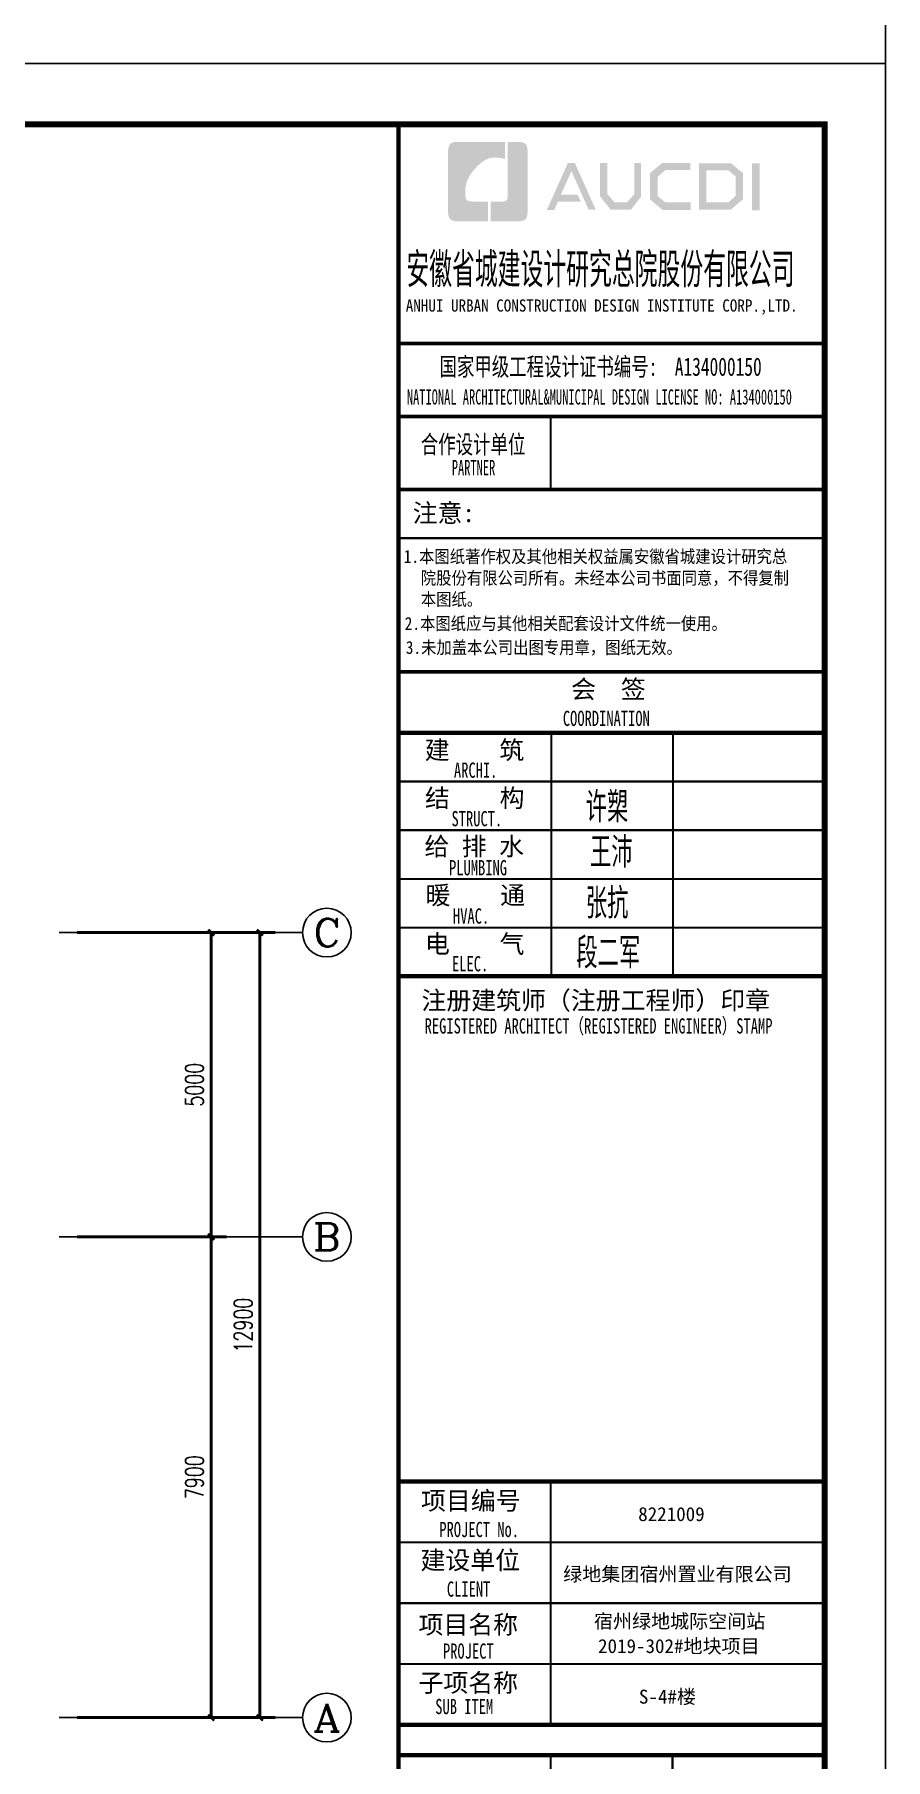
# Model space of a CAD drawing. Extents: x 679383 to 1725648, y -4158549 to 860327.
# Drawn here: x 799213 to 813195, y -2229603 to -2201258 of the extents above; entities that cross this region are included whole.
import ezdxf
from ezdxf.enums import TextEntityAlignment as Align

# ---------------------------------------------------------------- set-up
doc = ezdxf.new("R2010")
doc.units = 0
doc.header["$LTSCALE"] = 1000
doc.header["$MEASUREMENT"] = 0
doc.layers.get('Defpoints').update_dxf_attribs({"color": 8})
for name, color, linetype in [('AXIS', 8, 'Continuous'), ('AXIS_TEXT', 8, 'Continuous'), ('C-AXIS(轴号)', 8, 'Continuous'), ('C-AXIS-T(字)', 8, 'Continuous'), ('PUB_TITLE', 7, 'Continuous'), ('图框', 140, 'Continuous'), ('图签文字', 147, 'Continuous')]:
    doc.layers.add(name, color=color, linetype=linetype)
doc.layers.add('WALL', color=8, linetype='Continuous', lineweight=40)
doc.layers.add('图签', color=147, linetype='Continuous', lineweight=18)
doc.styles.add('_TCH_AXIS', font='COMPLEX', dxfattribs={"bigfont": 'GBCBIG'})
doc.styles.add('_TCH_DIM_T3', font='SIMPLEX', dxfattribs={"width": 0.705882, "bigfont": 'GBCBIG'})
doc.styles.add('COMPLEX', font='COMPLEX')
doc.styles.add('HT', font='simhei.ttf')
doc.styles.add('宋体', font='', dxfattribs={"height": 50})
doc.styles.add('建筑图签-1', font='simhei.ttf', dxfattribs={"width": 0.7})
doc.styles.add('建筑图签-2', font='TXT.shx', dxfattribs={"width": 0.5, "bigfont": 'HZTXT.shx'})
doc.styles.get('宋体').set_extended_font_data('SimSun')
doc.dimstyles.new('_TCH_ARCH&&100', dxfattribs={"dimtxt": 297.5, "dimasz": 100, "dimexe": 250, "dimexo": 300, "dimgap": 126.25, "dimtad": 1, "dimdec": 0, "dimzin": 0, "dimdsep": 46, "dimtxsty": '_TCH_DIM_T3', "dimblk": 'ARCHTICK', "dimcen": 0.09, "dimclrt": 7, "dimazin": 2, "dimtfac": 1, "dimtdec": 0, "dimtix": 1, "dimtmove": 2, "dimatfit": 3, "dimfxl": 1, "dimtolj": 1, "dimtzin": 0, "dimarcsym": 0})

# ---------------------------------------------------------------- blocks, each defined once
blk = doc.blocks.new('院标1')
h = blk.add_hatch(color=150)
h.dxf.hatch_style = 1
h.set_gradient(color1=(33, 113, 253), color2=(33, 113, 253), tint=1, name='INVCURVED')
edge = h.paths.add_edge_path()
edge.add_spline(control_points=[(116373, 648379), (116379, 648379), (116382, 648379), (116391, 648379), (116391, 648379), (116391, 648379), (116616, 648379), (116616, 648379), (116616, 648379), (116616, 648379), (116616, 648054), (116616, 648054), (116616, 648054), (116616, 648054), (116108, 648054), (116108, 648054), (116108, 648054), (116028, 648054), (115963, 648111), (115963, 648199), (115963, 648199), (115963, 648199), (115963, 649215), (115963, 649215), (115963, 649215), (115963, 649295), (116018, 649360), (116108, 649360), (116108, 649360), (116108, 649360), (116897, 649360), (116897, 649360), (116897, 649360), (116897, 649360), (116897, 649080), (116897, 649080), (116897, 649080), (116897, 649080), (116566, 649140), (116356, 648859), (116356, 648859), (116245, 648719), (116240, 648545), (116247, 648466), (116247, 648466), (116254, 648386), (116247, 648466), (116247, 648466), (116247, 648466), (116247, 648466), (116258, 648374), (116373, 648379)], knot_values=[0, 0, 0, 0, 0.071429, 0.071429, 0.071429, 0.107143, 0.142857, 0.142857, 0.142857, 0.178571, 0.214286, 0.214286, 0.214286, 0.25, 0.285714, 0.285714, 0.285714, 0.321429, 0.357143, 0.357143, 0.357143, 0.392857, 0.428571, 0.428571, 0.428571, 0.464286, 0.5, 0.5, 0.5, 0.535714, 0.571429, 0.571429, 0.571429, 0.607143, 0.642857, 0.642857, 0.642857, 0.678571, 0.714286, 0.714286, 0.714286, 0.75, 0.785714, 0.785714, 0.785714, 0.821429, 0.857143, 0.857143, 0.857143, 0.928571, 1, 1, 1, 1], degree=3, periodic=0)
h = blk.add_hatch(color=150)
h.dxf.hatch_style = 1
h.set_gradient(color1=(33, 113, 253), color2=(33, 113, 253), tint=1, name='INVCURVED')
edge = h.paths.add_edge_path()
edge.add_spline(control_points=[(117268, 649215), (117268, 649215), (117268, 648199), (117268, 648199), (117268, 648199), (117268, 648114), (117212, 648054), (117123, 648054), (117123, 648054), (117123, 648054), (116663, 648054), (116663, 648054), (116663, 648054), (116663, 648054), (116663, 648379), (116663, 648379), (116663, 648379), (116663, 648379), (116865, 648379), (116865, 648379), (116865, 648379), (116907, 648379), (116941, 648413), (116941, 648455), (116941, 648455), (116941, 648455), (116941, 649360), (116941, 649360), (116941, 649360), (116941, 649360), (117123, 649360), (117123, 649360), (117123, 649360), (117204, 649360), (117268, 649306), (117268, 649215)], knot_values=[0, 0, 0, 0, 0.1, 0.1, 0.1, 0.15, 0.2, 0.2, 0.2, 0.25, 0.3, 0.3, 0.3, 0.35, 0.4, 0.4, 0.4, 0.45, 0.5, 0.5, 0.5, 0.55, 0.6, 0.6, 0.6, 0.65, 0.7, 0.7, 0.7, 0.75, 0.8, 0.8, 0.8, 0.9, 1, 1, 1, 1], degree=3, periodic=0)
blk = doc.blocks.new('2q3q2342q35q2343r5q23rwetr')
at = {"layer": 'PUB_TITLE'}
h = blk.add_hatch(color=147, dxfattribs=at)
h.paths.add_polyline_path([(3533426, 3160669), (3533552, 3160669), (3533552, 3159898), (3533426, 3159898)])
h.paths.add_polyline_path([(3532673, 3160552), (3532673, 3160026), (3533034, 3160026), (3533158, 3160133), (3533158, 3160451), (3533038, 3160552)], flags=16)
h.paths.add_polyline_path([(3532555, 3160670), (3532555, 3159908), (3533078, 3159908), (3533276, 3160078), (3533276, 3160506), (3533081, 3160670)])
h.paths.add_polyline_path([(3532412, 3160674), (3532412, 3160558), (3532005, 3160558), (3531873, 3160447), (3531873, 3160128), (3532005, 3160025), (3532415, 3160025), (3532415, 3159904), (3531951, 3159904), (3531748, 3160078), (3531748, 3160506), (3531947, 3160674)])
h.paths.add_polyline_path([(3530929, 3160672), (3531050, 3160672), (3531050, 3160161), (3531164, 3160030), (3531375, 3160030), (3531489, 3160161), (3531489, 3160672), (3531603, 3160672), (3531603, 3160124), (3531438, 3159907), (3531101, 3159907), (3530929, 3160126)])
h.paths.add_polyline_path([(3530398, 3160671), (3530515, 3160671), (3530857, 3159906), (3530741, 3159906), (3530459, 3160540), (3530284, 3160152), (3530556, 3160152), (3530616, 3160037), (3530236, 3160037), (3530177, 3159904), (3530054, 3159904)])
at = {"layer": '图框'}
for p, q in [((3527618, 3157710), (3534618, 3157710)), ((3527618, 3157710), (3534618, 3157710)), ((3527618, 3156510), (3534618, 3156510))]:
    blk.add_line(p, q, dxfattribs=at)
for points, const_width in [([(3527618, 3121310), (3527618, 3161310)], 70), ([(3527618, 3157710), (3534618, 3157710)], 60), ([(3527618, 3156510), (3534618, 3156510)], 60), ([(3527618, 3156510), (3534618, 3156510)], 60), ([(3530118, 3156510), (3530118, 3155310)], 35), ([(3527618, 3155310), (3534618, 3155310)], 60), ([(3527618, 3155310), (3534618, 3155310)], 60), ([(3527618, 3154510), (3534618, 3154510)], 35), ([(3527626, 3152310), (3534626, 3152310)], 60), ([(3527626, 3151310), (3534626, 3151310)], 70), ([(3527626, 3151310), (3534626, 3151310)], 70), ([(3530126, 3151310), (3530126, 3147310)], 35), ([(3532126, 3151310), (3532126, 3147310)], 35), ([(3527626, 3150510), (3534626, 3150510)], 35), ([(3527626, 3149710), (3534626, 3149710)], 35), ([(3527626, 3148910), (3534626, 3148910)], 35), ([(3527626, 3148110), (3534626, 3148110)], 35), ([(3527626, 3147310), (3534626, 3147310)], 70), ([(3527618, 3139010), (3534618, 3139010)], 70), ([(3527618, 3139010), (3534618, 3139010)], 70), ([(3530118, 3135010), (3530118, 3139010)], 35), ([(3527618, 3138010), (3534618, 3138010)], 35), ([(3527618, 3137010), (3534618, 3137010)], 35), ([(3527618, 3136010), (3534618, 3136010)], 35), ([(3534618, 3135010), (3527618, 3135010)], 70), ([(3534618, 3134510), (3527618, 3134510)], 70), ([(3527618, 3134510), (3534618, 3134510)], 70), ([(3530117, 3128110), (3530118, 3134510)], 35), ([(3532118, 3128110), (3532118, 3134510)], 35)]:
    blk.add_lwpolyline(points, dxfattribs=dict(at, const_width=const_width))
blk.add_blockref('院标1', (3412469, 2511661))
at = {"layer": 'PUB_TITLE', "style": 'HT', "width": 0.88}
for s, p in [('1.本图纸著作权及其他相关权益属安徽省城建设计研究总', (3527703, 3154103)), ('院股份有限公司所有。未经本公司书面同意，不得复制', (3527983, 3153749)), ('本图纸。', (3527983, 3153399)), (' 2.本图纸应与其他相关配套设计文件统一使用。 ', (3527593, 3153002)), ('3.未加盖本公司出图专用章，图纸无效。', (3527736, 3152608))]:
    blk.add_text(s, height=210, dxfattribs=at).set_placement(p)
at = {"layer": '图签', "color": 2, "style": '宋体'}
for s, height, p in [('8221009', 229.3, (3531555, 3138358)), ('绿地集团宿州置业有限公司', 229.34, (3530323, 3137372)), ('宿州绿地城际空间站', 229.3, (3530828, 3136598)), ('2019-302#地块项目', 229.34, (3530895, 3136189)), ('S-4#楼', 229.3, (3531567, 3135358))]:
    blk.add_text(s, height=height, dxfattribs=at).set_placement(p)
at = {"layer": '图签文字', "color": 7, "style": '建筑图签-1'}
for s, height, width, p in [('安徽省城建设计研究总院股份有限公司', 500, 0.55, (3527746, 3158687)), ('国家甲级工程设计证书编号:  A134000150', 300, 0.7, (3528290, 3157177)), ('合作设计单位', 300, 0.7, (3527983, 3155900))]:
    blk.add_text(s, height=height, dxfattribs=dict(at, width=width)).set_placement(p)
at = {"layer": '图签文字', "linetype": 'Continuous', "style": '建筑图签-1', "width": 0.91}
blk.add_text('ANHUI URBAN CONSTRUCTION DESIGN INSTITUTE CORP.,LTD.', height=200, dxfattribs=at).set_placement((3527736, 3158232))
at = {"layer": '图签文字', "style": '建筑图签-1'}
for s, width, p in [('NATIONAL ARCHITECTURAL&MUNICIPAL DESIGN LICENSE NO: A134000150', 0.6, (3527754, 3156705)), ('PARTNER', 0.6, (3528492, 3155544)), ('COORDINATION', 0.7, (3530317, 3151423)), ('ARCHI.', 0.7, (3528527, 3150572)), ('STRUCT.', 0.7, (3528487, 3149775)), ('PLUMBING', 0.7, (3528447, 3148969)), ('HVAC.', 0.7, (3528511, 3148175)), ('ELEC.', 0.7, (3528496, 3147391)), ('REGISTERED ARCHITECT（REGISTERED ENGINEER）STAMP', 0.7, (3528046, 3146369)), ('PROJECT No.', 0.7, (3528287, 3138095, -1799)), ('CLIENT', 0.7, (3528411, 3137116)), ('PROJECT', 0.7, (3528347, 3136097)), ('SUB ITEM', 0.7, (3528220, 3135186))]:
    blk.add_text(s, height=250, dxfattribs=dict(at, width=width)).set_placement(p)
at = {"layer": '图签文字', "color": 7, "style": '建筑图签-1'}
for s, p in [('注意:', (3527849, 3154773)), ('会  签', (3530452, 3151878)), ('建    筑', (3528047, 3150877)), ('结    构', (3528052, 3150089)), ('给 排 水', (3528043, 3149295)), ('暖    通', (3528061, 3148492)), ('电    气', (3528051, 3147692)), ('注册建筑师（注册工程师）印章', (3527993, 3146764)), ('项目编号', (3527986, 3138543)), ('建设单位', (3527978, 3137565)), ('项目名称', (3527944, 3136507)), ('子项名称', (3527944, 3135551))]:
    blk.add_text(s, height=300, dxfattribs=at).set_placement(p)
at = {"layer": '图签文字', "color": 1, "style": '建筑图签-2', "width": 0.7}
for s, p in [('许槊', (3530692, 3149838)), ('王沛', (3530763, 3149097)), ('张抗', (3530694, 3148258)), ('段二军', (3530538, 3147442))]:
    blk.add_text(s, height=500, dxfattribs=at).set_placement(p)
blk = doc.blocks.new('_ArchTick')
at = {"color": 0, "linetype": 'ByBlock', "const_width": 0.4}
blk.add_lwpolyline([(-0.5, -0.5), (0.5, 0.5)], dxfattribs=at)
blk = doc.blocks.new('*D20')
at = {"layer": 'AXIS', "color": 0, "lineweight": -2, "transparency": 16777216}
for p, q in [((1852272, 1157437), (1855522, 1157437)), ((1855272, 1144537), (1855272, 1157437)), ((1852272, 1144537), (1855522, 1144537))]:
    blk.add_line(p, q, dxfattribs=at)
at = {"layer": 'Defpoints', "color": 0, "transparency": 16777216}
for p in [(1851972, 1157437), (1855272, 1157437), (1851972, 1144537)]:
    blk.add_point(p, dxfattribs=at)
at = {"layer": 'AXIS', "color": 0, "lineweight": -2, "transparency": 16777216, "xscale": 100, "yscale": 100, "zscale": 100}
for p, rotation in [((1855272, 1157437), 90), ((1855272, 1144537), 270)]:
    blk.add_blockref('_ArchTick', p, dxfattribs=dict(at, rotation=rotation))
at = {"layer": 'AXIS', "color": 7, "transparency": 16777216, "insert": (1854997, 1150987), "char_height": 297.5, "attachment_point": 5, "rotation": 90, "style": '_TCH_DIM_T3'}
blk.add_mtext('\\A1;12900', dxfattribs=at)
blk = doc.blocks.new('*D19')
at = {"layer": 'AXIS', "color": 0, "lineweight": -2, "transparency": 16777216}
for p, q in [((1852272, 1157437), (1854722, 1157437)), ((1854472, 1152437), (1854472, 1157437)), ((1852272, 1152437), (1854722, 1152437))]:
    blk.add_line(p, q, dxfattribs=at)
at = {"layer": 'Defpoints', "color": 0, "transparency": 16777216}
for p in [(1851972, 1157437), (1854472, 1157437), (1851972, 1152437)]:
    blk.add_point(p, dxfattribs=at)
at = {"layer": 'AXIS', "color": 0, "lineweight": -2, "transparency": 16777216, "xscale": 100, "yscale": 100, "zscale": 100}
for p, rotation in [((1854472, 1157437), 90), ((1854472, 1152437), 270)]:
    blk.add_blockref('_ArchTick', p, dxfattribs=dict(at, rotation=rotation))
at = {"layer": 'AXIS', "color": 7, "transparency": 16777216, "insert": (1854197, 1154937), "char_height": 297.5, "attachment_point": 5, "rotation": 90, "style": '_TCH_DIM_T3'}
blk.add_mtext('\\A1;5000', dxfattribs=at)
blk = doc.blocks.new('*D18')
at = {"layer": 'AXIS', "color": 0, "lineweight": -2, "transparency": 16777216}
for p, q in [((1852272, 1152437), (1854722, 1152437)), ((1854472, 1144537), (1854472, 1152437)), ((1852272, 1144537), (1854722, 1144537))]:
    blk.add_line(p, q, dxfattribs=at)
at = {"layer": 'Defpoints', "color": 0, "transparency": 16777216}
for p in [(1851972, 1152437), (1854472, 1152437), (1851972, 1144537)]:
    blk.add_point(p, dxfattribs=at)
at = {"layer": 'AXIS', "color": 0, "lineweight": -2, "transparency": 16777216, "xscale": 100, "yscale": 100, "zscale": 100}
for p, rotation in [((1854472, 1152437), 90), ((1854472, 1144537), 270)]:
    blk.add_blockref('_ArchTick', p, dxfattribs=dict(at, rotation=rotation))
at = {"layer": 'AXIS', "color": 7, "transparency": 16777216, "insert": (1854197, 1148487), "char_height": 297.5, "attachment_point": 5, "rotation": 90, "style": '_TCH_DIM_T3'}
blk.add_mtext('\\A1;7900', dxfattribs=at)
blk = doc.blocks.new('_AXISO')
blk.add_circle((0, 0), 0.5)
at = {"layer": 'AXIS_TEXT', "style": 'COMPLEX', "width": 1.041667}
blk.add_attdef('A', text='', height=0.56, dxfattribs=at).set_placement((-0.25, -0.28), (0.25, -0.28), align=Align.FIT)
blk = doc.blocks.new('SADFASDGHH')
at = {"layer": 'C-AXIS(轴号)', "color": 8}
for p, q in [((1851972.2, 1157436.9), (1855972.2, 1157436.9)), ((1851972.2, 1152436.9), (1855972.2, 1152436.9)), ((1851972.2, 1144536.9), (1855972.2, 1144536.9))]:
    blk.add_line(p, q, dxfattribs=at)
at = {"layer": 'C-AXIS(轴号)'}
ref = blk.add_blockref('_AXISO', (1856372.2, 1157436.9), dxfattribs=dict(at, xscale=800, yscale=800, zscale=800))
ref.add_attrib('A', 'C', dxfattribs={"layer": 'C-AXIS-T(字)', "height": 452.5, "style": '_TCH_AXIS', "width": 1.4}).set_placement((1856146, 1157210.6), (1856598.5, 1157210.6), align=Align.FIT)
ref = blk.add_blockref('_AXISO', (1856372.2, 1152436.9), dxfattribs=dict(at, xscale=800, yscale=800, zscale=800))
ref.add_attrib('A', 'B', dxfattribs={"layer": 'C-AXIS-T(字)', "height": 452.5, "style": '_TCH_AXIS', "width": 1.235294}).set_placement((1856146, 1152210.6), (1856598.5, 1152210.6), align=Align.FIT)
ref = blk.add_blockref('_AXISO', (1856372.2, 1144536.9), dxfattribs=dict(at, xscale=800, yscale=800, zscale=800))
ref.add_attrib('A', 'A', dxfattribs={"layer": 'C-AXIS-T(字)', "height": 452.5, "style": '_TCH_AXIS', "width": 1.166667}).set_placement((1856146, 1144310.6), (1856598.5, 1144310.6), align=Align.FIT)
at = {"layer": 'AXIS', "color": 8}
for p1, p2, distance, picture, middle in [((1851972.2, 1144536.9), (1851972.2, 1157436.9), -3300, '*D20', (1854997.2, 1150986.9)), ((1851972.2, 1152436.9), (1851972.2, 1157436.9), -2500, '*D19', (1854197.2, 1154936.9)), ((1851972.2, 1144536.9), (1851972.2, 1152436.9), -2500, '*D18', (1854197.2, 1148486.9))]:
    dim = blk.add_aligned_dim(p1=p1, p2=p2, distance=distance, dimstyle='_TCH_ARCH&&100', dxfattribs=at)
    dim.commit()
    dim.dimension.update_dxf_attribs({"geometry": picture, "text_midpoint": middle})

msp = doc.modelspace()

# ---------------------------------------------------------------- linework, layer by layer
at = {"layer": '图框'}
for points in [[(738895, -2201733), (813195, -2201733), (813195, -2159733), (738895, -2159733)], [(738895, -2243733), (813195, -2243733), (813195, -2201733), (738895, -2201733)]]:
    msp.add_lwpolyline(points, close=True, dxfattribs=at)
at = {"layer": '图框', "const_width": 100}
msp.add_lwpolyline([(741395, -2242733), (812195, -2242733), (812195, -2202733), (741395, -2202733)], close=True, dxfattribs=at)

# ---------------------------------------------------------------- block references
at = {"layer": 'WALL'}
msp.add_blockref('SADFASDGHH', (-1052356, -3373452), dxfattribs=at)
at = {"layer": '图框'}
msp.add_blockref('2q3q2342q35q2343r5q23rwetr', (-2722423, -5364043), dxfattribs=at)

doc.saveas('drawing.dxf')
